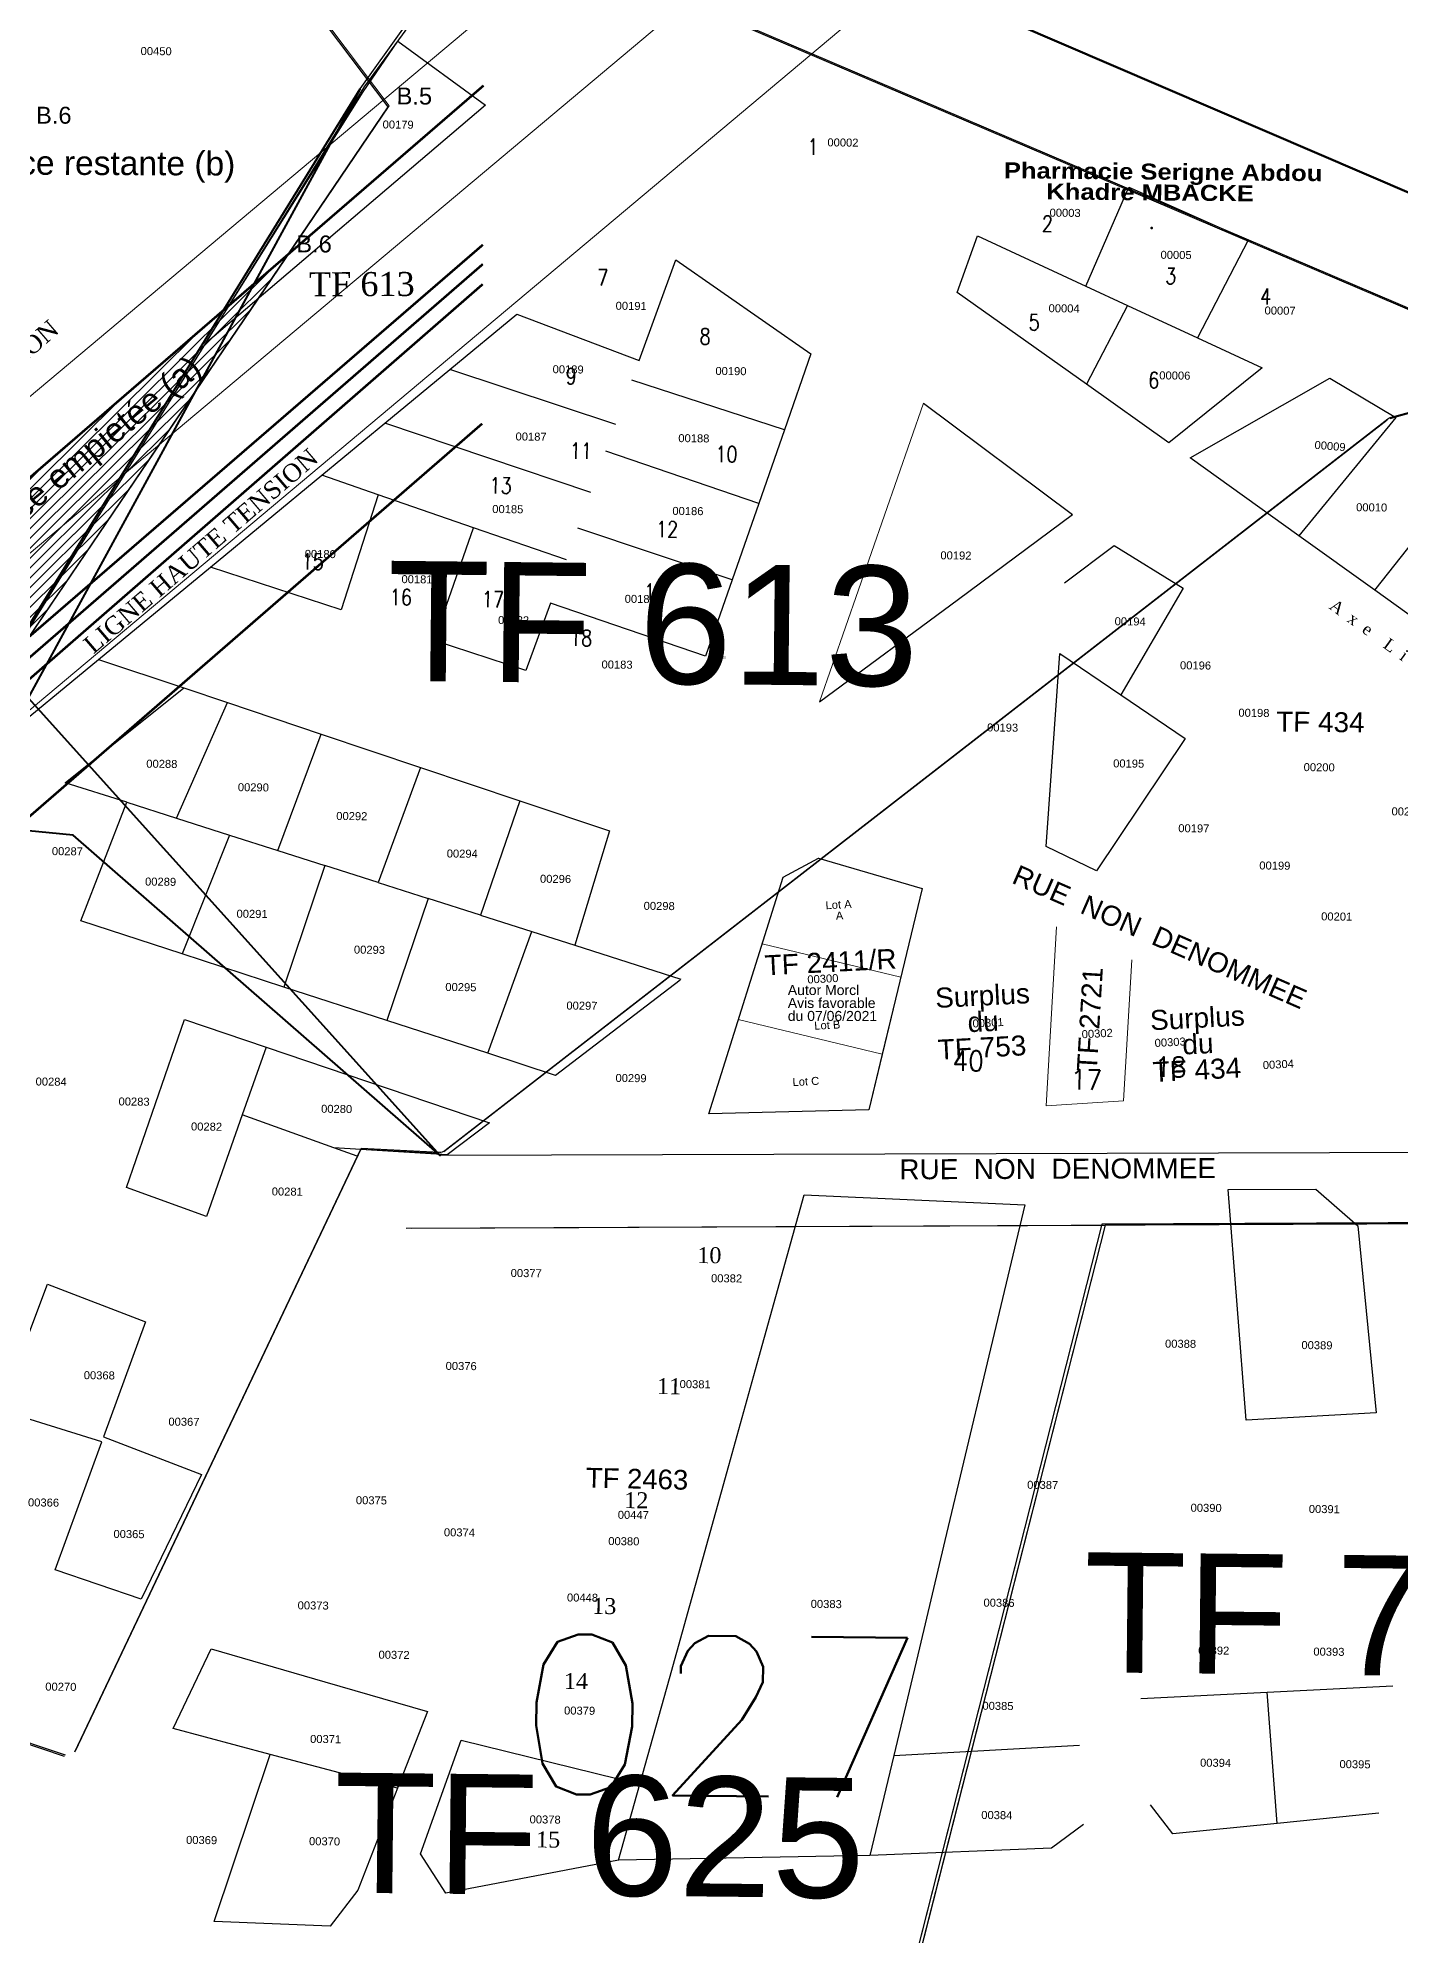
# Model space of a CAD drawing. Header units: metres. Extents: x 0 to 1324930, y 0 to 1631912.
# Drawn here: x 253996.8 to 254167, y 1628408.7 to 1628645.7 of the extents above; entities that cross this region are included whole.
import ezdxf
from ezdxf.enums import TextEntityAlignment as Align

# ---------------------------------------------------------------- set-up
doc = ezdxf.new("R2010")
doc.units = ezdxf.units.M
doc.header["$MEASUREMENT"] = 0
for name, color, linetype in [('A_revoir_niveau_0', 7, 'Continuous'), ('historique_numero_parcelle', 7, 'Continuous'), ('limites_parcelles', 7, 'Continuous'), ('limites_sections', 7, 'Continuous'), ('limites_tf', 7, 'Continuous'), ('numero_lot', 7, 'Continuous'), ('numero_parcelle', 7, 'Continuous'), ('toponymie', 7, 'Continuous')]:
    doc.layers.add(name, color=color, linetype=linetype)
for name, color, linetype, lineweight in [('Autorisation de Morceller', 7, 'Continuous', 0), ('Bat-dur', 7, 'Continuous', 0), ('Cotation Linéaire', 7, 'Continuous', 0), ('emprise_ht_pik_rufisque', 7, 'Continuous', 0), ('Limite L D TF', 5, 'Continuous', 13), ('LimiteTF', 4, 'Continuous', 13), ('LOTIS', 7, 'Continuous', 0), ('Légendes', 7, 'Continuous', 0), ('MORCELLEMENT', 7, 'Continuous', 0), ('Nom_rues', 7, 'Continuous', 0), ('Numero_TF', 7, 'Continuous', 0), ('POTEAU H.T', 1, 'Continuous', 30), ('ROUTE BITUME', 4, 'Continuous', 30), ('Régularisation', 1, 'Continuous', 40), ('superficie occpee par la SENELEC', 6, 'Continuous', 40), ('Traitement', 7, 'Continuous', 0)]:
    doc.layers.add(name, color=color, linetype=linetype, lineweight=lineweight)
doc.layers.add('Lignes HT Vectorisées', color=6, linetype='Continuous', lineweight=0, true_color=0xff00ff)
doc.styles.add('CovaListArial', font='FANCY.shx', dxfattribs={"height": 2.116667})
doc.styles.get("Standard").update_dxf_attribs({"font": 'txt.shx'})
doc.styles.add('Style-Arial', font='arial.ttf')
doc.styles.add('Style-Arial Black', font='')
doc.styles.add('Style-FANCY', font='times.ttf')
doc.styles.add('Style-STANDARD', font='STANDARD.shx')
doc.styles.add('Style-txt', font='txt.shx')
doc.styles.add('StyleArial', font='arial.ttf')
doc.styles.get('Style-Arial Black').set_extended_font_data('Arial Black')
pattern_1 = [(45, (36.678519, -6.890117999999998), (-0.0618731868567072, 0.0618731868567072), [])]

# ---------------------------------------------------------------- blocks, each defined once
blk = doc.blocks.new('*U86')
at = {"layer": 'LimiteTF', "color": 5, "linetype": 'Continuous', "lineweight": 30}
for p, q in [((-2.795924, 9.377816), (-1.300355, 11.471031)), ((-1.300355, 11.471031), (-1.18072, 11.505284)), ((-1.180721, 11.505284), (11.887851, 6.092053)), ((-7.882678, 0.965442), (-2.800132, 9.371423)), ((11.877272, 5.903575), (10.074816, 5.384165)), ((10.040383, 5.366438), (-1.650024, -3.901211)), ((-8.478423, 0.224024), (-7.890358, 0.954473)), ((-11.943946, -9.587295), (-8.494838, 0.194568)), ((-6.309421, -11.50523), (-11.88022, -9.715757))]:
    blk.add_line(p, q, dxfattribs=at)
at = {"layer": 'LimiteTF', "color": 5, "linetype": 'Continuous', "lineweight": 30, "flags": 128}
blk.add_lwpolyline([(-1.716286, -3.922762), (-2.69315, -3.8823), (-2.69315, -3.8823), (-6.188048, -11.451939)], dxfattribs=at)
at = {"layer": 'LimiteTF', "color": 5, "linetype": 'Continuous', "lineweight": 30, "extrusion": (0, 0, -1)}
for centre, radius, start, end in [((2.714558, 9.319682), 0.1, 31.158609, 35.545201), ((-11.849582, 5.999665), 0.1, 112.500193, 253.924715), ((8.400529, 0.161314), 0.1, 19.422769, 38.836618), ((1.712147, -3.822848), 0.1, 231.594142, 272.371842), ((11.849637, -9.620549), 0.1000000000000001, 287.80825, 19.422769)]:
    blk.add_arc(centre, radius, start, end, dxfattribs=at)
at = {"layer": 'LimiteTF', "color": 5, "linetype": 'Continuous', "lineweight": 30}
blk.add_arc((10.102506, 5.288075), 0.1, 106.075285, 128.405858, dxfattribs=at)
blk = doc.blocks.new('*U85')
at = {"layer": 'LimiteTF', "color": 5, "linetype": 'Continuous', "lineweight": 30, "xscale": 10, "yscale": 10, "zscale": 10, "rotation": 359.3981}
blk.add_blockref('*U86', (96.339031, -0.393689), dxfattribs=at)
blk = doc.blocks.new('*U103')
at = {"lineweight": 0, "ltscale": 10}
h = blk.add_hatch(dxfattribs=at)
h.set_pattern_fill('ANSI31', color=2, pattern_type=2)
h.set_pattern_definition(pattern_1)
h.paths.add_polyline_path([(4.940243230394115, -2.412007330101914), (-2.145328616930783, -8.585068864776986), (-0.5740138481123723, -9.205577514105244), (1.715086840315051, -7.211277023830915)])
h.paths.add_polyline_path([(0.4815962941574982, -6.760589586629066), (0.481771055430727, -6.783436048979637), (0.4819458167003178, -6.806282511330208), (0.3912747276444861, -6.837198009568965), (0.3933369124279125, -7.106786497519351, -0.4164557489894626), (0.4142215537904123, -7.127511995320674, -0.9999999999999998), (0.3727693454748078, -7.127511995320674, -0.4119749250386742), (0.3933369124206365, -7.106786497519351), (0.3912747276444861, -6.837198009568965), (0.3006036385959305, -6.868113507807719), (0.3004288773227017, -6.845267045428045), (0.3002541160567489, -6.822420583048368)])
h.paths.add_polyline_path([(0.6716523056529696, -6.637128380825742), (1.687117023291648, -6.629360705352154), (1.684709868921344, -6.314674495864892), (0.6692451512681146, -6.322442171309376)], flags=9)
h = blk.add_hatch(dxfattribs=at)
h.set_pattern_fill('ANSI31', color=2, pattern_type=2)
h.set_pattern_definition(pattern_1)
h.paths.add_polyline_path([(1.283041666134521, -7.854191989812533), (1.715086840315051, -7.211277023830915), (-0.5740138481123723, -9.205577514105244), (-0.3583881522354204, -9.290727613872148)])
h = blk.add_hatch(dxfattribs=at)
h.set_pattern_fill('ANSI31', color=2, pattern_type=2)
h.set_pattern_definition(pattern_1)
h.paths.add_polyline_path([(0.8377439824762403, -8.516827663697768), (1.283041666145436, -7.854191989812533), (-0.3583881522354204, -9.290727613872148), (-0.140849791092478, -9.376633020816369)])
h = blk.add_hatch(dxfattribs=at)
h.set_pattern_fill('ANSI31', color=2, pattern_type=2)
h.set_pattern_definition(pattern_1)
h.paths.add_polyline_path([(0.6997467913824948, -8.722177624120379), (0.8377439824762403, -8.516827663697768), (-0.140849791092478, -9.376633020816369), (0.0939836949182791, -9.46936823343276)])
at = {"color": 2, "lineweight": 0, "ltscale": 10, "flags": 128}
for points in [[(1.30241, 7.506375), (-1.336411, 8.970377), (-0.873562, 8.837548), (-0.974463, 8.668591)], [(3.849123, 5.167233), (6.766863, 3.973559), (6.517786, 4.193907), (6.437809, 4.042812)]]:
    blk.add_lwpolyline(points, dxfattribs=at)
for points in [[(-0.13193, 4.962542), (-4.986409, -7.463133), (0.093984, -9.469368), (0.699747, -8.722178), (6.185739, -0.558618), (2.130388, 4.77532), (0.71608, 5.209306), (0.385645, 4.827385), (-0.13193, 4.962542)], [(2.952021, 3.69464), (2.130388, 4.77532), (0.71608, 5.209306), (0.385645, 4.827385), (-0.13193, 4.962542), (-3.081222, -2.586557), (-2.328527, -1.332666), (-0.811341, -2.417331), (2.952021, 3.69464)], [(3.292087, 4.246932), (3.663029, 4.077573), (-0.465849, -2.657532), (0.125349, -3.103299), (-1.101683, -5.150605), (-1.089287, -5.876714), (-1.676583, -6.081999), (-4.128617, -4.331378), (-2.328527, -1.332666), (-0.811341, -2.417331), (3.292087, 4.246932)], [(3.215681, 3.347851), (-0.465849, -2.657532), (0.125349, -3.103299), (-1.101683, -5.150605), (-1.089287, -5.876714), (-1.676583, -6.081999), (-3.842654, -4.53554), (-4.986409, -7.463133), (-2.145329, -8.585069), (0.093984, -9.469368), (0.699747, -8.722178), (4.940243, -2.412007), (6.185739, -0.558618), (3.215681, 3.347851)]]:
    blk.add_lwpolyline(points, close=True, dxfattribs=at)
at = {"layer": 'Bat-dur', "color": 2, "lineweight": 0, "ltscale": 10, "flags": 128}
for points in [[(-2.244228, 5.545252), (-1.992482, 6.400811), (-1.766063, 6.888414), (0.833891, 5.364298), (0.674238, 4.996635), (0.320935, 4.844767), (-0.132506, 4.961068), (-2.244228, 5.545252)], [(-2.244228, 5.545252), (-1.992482, 6.400811), (-1.766063, 6.888414), (0.833891, 5.364298), (0.674238, 4.996635), (0.320935, 4.844767), (-0.132506, 4.961068), (-2.244228, 5.545252)], [(-2.244228, 5.545252), (-1.992482, 6.400811), (-1.766063, 6.888414), (0.833891, 5.364298), (0.674238, 4.996635), (0.320935, 4.844767), (-0.132506, 4.961068), (-2.244228, 5.545252)], [(-1.964232, 5.467794), (-0.132506, 4.961068)]]:
    blk.add_lwpolyline(points, dxfattribs=at)
at = {"layer": 'POTEAU H.T', "color": 2, "lineweight": 0, "ltscale": 10, "const_width": 0.030001, "flags": 128}
for points in [[(7.364841, -0.29966), (-4.027949, -10.225238)], [(7.364841, -2.289123), (-1.744402, -10.225238)], [(-1.426188, -10.225238), (7.364841, -2.531564)], [(7.364841, -2.782035), (-1.106695, -10.225238)], [(0.851495, -10.225238), (7.364841, -4.524931)]]:
    blk.add_lwpolyline(points, dxfattribs=at)
at = {"layer": 'ROUTE BITUME', "color": 2, "lineweight": 0, "ltscale": 10, "flags": 128}
for points in [[(-2.814588, 10.240186), (-0.768388, 9.12171), (3.2758, 6.944873), (7.364841, 5.075337)], [(-3.124996, 9.588099), (-1.067052, 8.439151), (2.954675, 6.325035), (7.364841, 4.285938)], [(7.364841, 4.087717), (2.888813, 6.156212), (-1.158523, 8.277853), (-3.223569, 9.428336)], [(7.364841, 3.29488), (2.606685, 5.4847), (-1.460841, 7.623117), (-2.549488, 8.20642), (-3.59182, 8.786757)], [(-2.471897, 7.845942), (-3.254159, 4.806805), (-4.010495, 1.999096), (-4.533017, -0.047874), (-5.65842, -4.345234), (-7.379816, -10.225238)], [(-6.755017, -10.225238), (-5.136902, -4.588537), (-4.069038, -0.455564), (-3.467279, 1.87343), (-2.760789, 4.60777), (-2.059003, 7.323906)]]:
    blk.add_lwpolyline(points, dxfattribs=at)
at = {"layer": 'ROUTE BITUME', "color": 2, "lineweight": 0, "ltscale": 10}
for centre, radius, start, end in [((-3.263352, 7.864174), 0.7916655051981282, 358.680362, 25.614296), ((-1.171872, 6.297922), 1.356334915470531, 102.301214, 130.84876)]:
    blk.add_arc(centre, radius, start, end, dxfattribs=at)
at = {"color": 2, "lineweight": 0, "char_height": 0.147386, "width": 3.725282, "attachment_point": 1}
for s, insert, rotation in [('\\fTimes New Roman|b0|i0|c00|p23;RN1 VERS DAKAR', (-0.28244, 8.645458), 330.91694175824085), ('\\fTimes New Roman|b0|i0|c00|p23;ROUTE BITUMEE', (-2.957317, 5.06994), 75.46709785881028), ('\\fTimes New Roman|b0|i0|c00|p23;RN1 VERS THIES', (3.957601, 5.341779), 337.9525073871286), ('\\fTimes New Roman|b0|i0|c00|p23;ROUTE BITUMEE', (-5.111066, -2.960492), 75.46709785881028)]:
    blk.add_mtext(s, dxfattribs=dict(at, insert=insert, rotation=rotation))
at = {"color": 2, "lineweight": 0, "char_height": 0.211671, "attachment_point": 4, "line_spacing_factor": 0.6, "style": 'CovaListArial'}
for s, insert in [('\\fArial|b0|i0|c00|p39;B.3', (0.739632, 5.401724)), ('\\fArial|b0|i0|c00|p39;B.1', (-0.150264, 5.108611)), ('\\fArial|b0|i0|c00|p39;B.4', (2.20117, 4.981585)), ('\\fArial|b0|i0|c00|p39;B.2', (0.490339, 4.639611)), ('\\fArial|b0|i0|c00|p39;B.5', (6.278329, -0.435732)), ('\\fArial|b0|i0|c00|p39;B.6', (5.032833, -2.289121)), ('\\fArial|b0|i0|c00|p39;B.10', (-5.493074, -7.592987)), ('\\fArial|b0|i0|c00|p39;B.7', (0.947548, -8.57282)), ('\\fArial|b0|i0|c00|p39;B.9', (-2.783527, -8.675372)), ('\\fArial|b0|i0|c00|p39;B.8', (0.309987, -9.426156))]:
    blk.add_mtext(s, dxfattribs=dict(at, insert=insert))
at = {"color": 2, "lineweight": 0, "char_height": 0.300007, "attachment_point": 7, "line_spacing_factor": 0.6}
for s, insert, rotation in [('\\fArial|b0|i0|c00|p39;surface restante (b)', (-0.69312, -0.483062), 65.21257818678991), ('\\fArial|b0|i0|c00|p39;surface empietée (a)', (0.977467, -6.416953), 39.64904317427363)]:
    blk.add_mtext(s, dxfattribs=dict(at, insert=insert, rotation=rotation))
at = {"color": 2, "lineweight": 0, "attachment_point": 7, "line_spacing_factor": 0.6}
for s, insert, char_height in [('\\fArial|b0|i0|c00|p39;surface restante (b)', (0.633491, -1.527743), 0.300007), ('\\fArial|b0|i0|c00|p39;Echelle 1/250', (-2.597987, -9.747882), 0.200004)]:
    blk.add_mtext(s, dxfattribs=dict(at, insert=insert, char_height=char_height))
at = {"layer": 'Légendes', "color": 2, "lineweight": 0, "attachment_point": 1}
for s, insert, char_height, width, rotation in [('\\fTimes New Roman|b0|i0|c00|p23;TF 2759R', (-1.834998, 5.781052), 0.200004, 22.351694, 0.43825957979509106), ('\\fTimes New Roman|b0|i0|c00|p23;TF 2400', (-2.452027, 5.11615), 0.300007, 22.351694, 0.43825957979509106), ('\\fTimes New Roman|b0|i0|c00|p23;TF 2400', (-6.398106, 0.382165), 0.300007, 22.351694, 0.43825957979509106), ('\\fTimes New Roman|b0|i0|c00|p23;TF 613', (5.192003, -2.642306), 0.300007, 22.351694, 0.43825957979509106), ('\\fTimes New Roman|b0|i0|c00|p23;TF 2160', (-2.950903, -3.541216), 0.45001, 5.587923, 0.43825957979509106), ('\\fTimes New Roman|b0|i0|c00|p23;LIGNE HAUTE TENSION', (2.372954, -7.264996), 0.221078, 5.587923, 40.83824549619084), ('\\fTimes New Roman|b0|i0|c00|p23;TF 500R', (-4.777421, -8.555171), 0.200004, 22.351694, 0.43825957979509106)]:
    blk.add_mtext(s, dxfattribs=dict(at, insert=insert, char_height=char_height, width=width, rotation=rotation))
at = {"layer": 'superficie occpee par la SENELEC', "color": 2, "lineweight": 0, "insert": (0.732231, -6.405352), "char_height": 0.147386, "width": 3.725282, "attachment_point": 1, "rotation": 0.43825957979509106}
blk.add_mtext('\\fTimes New Roman|b0|i0|c00|p23;1037,11m²', dxfattribs=at)
blk = doc.blocks.new('*U102')
at = {"layer": 'Limite L D TF', "color": 2, "linetype": 'Continuous', "lineweight": 0, "flags": 128}
blk.add_lwpolyline([(11.134874, 14.529375), (7.1186, 7.88375), (7.7126, 7.44175), (6.4986, 5.38675), (6.5156, 4.66075), (5.8856, 4.45175), (3.747502, 5.985277), (2.635478, 3.067794), (2.6536, 3.05675), (7.732369, 1.088266), (8.3216, 1.82775), (13.4026, 10.24575), (14.937218, 12.447482), (11.134874, 14.529375)], close=True, dxfattribs=at)
at = {"layer": 'ROUTE BITUME', "color": 2, "lineweight": 0, "ltscale": 10, "rotation": 0.3633}
blk.add_blockref('*U103', (7.567589, 10.544182), dxfattribs=at)
blk = doc.blocks.new('*U104')
at = {"layer": 'Numero_TF', "color": 4, "linetype": 'Continuous', "lineweight": 30}
blk.add_line((189.276722, 298.045863), (162.332943, 192.163063), dxfattribs=at)
at = {"layer": 'Numero_TF', "color": 4, "linetype": 'Continuous', "lineweight": 30, "flags": 128}
blk.add_lwpolyline([(189.276689, 298.053062), (189.276722, 298.045863), (162.335988, 192.17503), (162.543246, 192.190856), (248.75707, 198.765547), (248.75712, 198.764894), (266.49227, 200.119315), (263.376348, 214.802857), (263.497408, 214.814966), (255.365644, 254.717159), (255.365225, 254.719216), (255.367397, 254.723287), (266.977526, 276.483942), (278.703804, 298.462291), (278.703918, 298.462504), (189.276689, 298.053062)], close=True, dxfattribs=at)

msp = doc.modelspace()

# ---------------------------------------------------------------- linework, layer by layer
at = {"layer": 'A_revoir_niveau_0', "color": 1, "lineweight": 30, "ltscale": 10, "flags": 128}
msp.add_lwpolyline([(254011.055122, 1628676.309282), (253973.99005, 1628616.409286), (253979.88342, 1628611.927032), (253967.527943, 1628591.505246), (253967.62167, 1628584.2437), (253961.740209, 1628582.215327), (253940.14409, 1628597.769983), (253928.584719, 1628568.541946), (253956.948558, 1628557.204368), (253979.304662, 1628548.268198), (253985.393356, 1628555.714813), (254028.06073, 1628618.63938), (254040.592762, 1628637.121247), (254011.055122, 1628676.309282)], close=True, dxfattribs=at)
at = {"layer": 'A_revoir_niveau_0', "color": 3, "linetype": 'Continuous', "lineweight": 0, "flags": 128}
msp.add_lwpolyline([(254094.502959, 1628562.768202), (254107.476789, 1628600.095006)], dxfattribs=at)
at = {"layer": 'A_revoir_niveau_0', "color": 1, "linetype": 'Continuous', "lineweight": 120}
msp.add_point((254136, 1628622), dxfattribs=at)
at = {"layer": 'Autorisation de Morceller', "color": 1, "linetype": 'Continuous', "lineweight": 13, "flags": 128}
msp.add_lwpolyline([(254094.37, 1628543.25), (254107.33, 1628539.46), (254104.64, 1628528.36), (254102.31, 1628518.73), (254100.63, 1628511.79), (254080.64, 1628511.3), (254084.34, 1628523.08), (254087.31, 1628532.55), (254089.93, 1628540.88), (254094.37, 1628543.25)], close=True, dxfattribs=at)
at = {"layer": 'Autorisation de Morceller', "color": 1, "linetype": 'Continuous', "lineweight": 13}
msp.add_3dface([(254104.64, 1628528.36), (254102.31, 1628518.73), (254084.34, 1628523.08), (254087.31, 1628532.55)], dxfattribs=at)
at = {"layer": 'emprise_ht_pik_rufisque', "color": 1}
for p, q in [((253915.366918, 1628533.451526), (254251.221757, 1628815.265049)), ((254251.86931, 1628776.646285), (253925.76349, 1628503.013099))]:
    msp.add_line(p, q, dxfattribs=at)
at = {"layer": 'Lignes HT Vectorisées', "color": 5, "flags": 128}
msp.add_lwpolyline([(252238.115739, 1628531.228315), (252321.664095, 1628595.659757), (252410.120553, 1628620.071574), (252571.302761, 1628537.021918), (252902.604681, 1628559.741733), (253211.374286, 1628546.512525), (253598.517543, 1628531.074514), (253921.490958, 1628519.009106), (254251.545533, 1628795.955667)], dxfattribs=at)
at = {"layer": 'limites_parcelles'}
for p, q in [((254127.786749, 1628614.716995), (254133.125482, 1628627.10018)), ((254133.125482, 1628627.10018), (254148.044914, 1628620.465099)), ((254111.689926, 1628613.925026), (254114.233603, 1628621.00785)), ((254114.233603, 1628621.00785), (254127.786749, 1628614.716995)), ((254148.044914, 1628620.465099), (254141.728044, 1628608.2521050002)), ((254071.94579599999, 1628605.445271), (254076.536659, 1628618.026242)), ((254076.536659, 1628618.026242), (254093.402286, 1628606.251314)), ((254127.82913999996, 1628602.487647), (254111.689926, 1628613.925026)), ((254127.786749, 1628614.716995), (254132.991198, 1628612.3129049998)), ((254048.285987, 1628604.302248), (254056.667462, 1628611.224173)), ((254056.667462, 1628611.224173), (254071.94579599999, 1628605.445271)), ((254132.991198, 1628612.3129049998), (254127.82913999996, 1628602.487647)), ((254132.991198, 1628612.3129049998), (254141.728044, 1628608.2521050002)), ((254141.728044, 1628608.2521050002), (254149.818253, 1628604.508024)), ((254093.402286, 1628606.251314), (254090.09351199996, 1628596.756688)), ((254040.156756, 1628597.597671), (254048.285987, 1628604.302248)), ((254069.032385, 1628597.426388), (254048.285987, 1628604.302248)), ((254149.818253, 1628604.508024), (254138.151658, 1628595.150595)), ((254140.787846, 1628593.27304), (254158.276935, 1628603.242075)), ((254158.276935, 1628603.242075), (254166.487463, 1628598.318686)), ((254090.09351199996, 1628596.756688), (254071.050203, 1628602.984836)), ((254138.151658, 1628595.150595), (254127.82913999996, 1628602.487647)), ((254166.487463, 1628598.318686), (254154.37721947773, 1628583.5281155994)), ((254032.27966699997, 1628591.1004449998), (254040.156756, 1628597.597671)), ((254065.924108, 1628588.93958), (254040.156756, 1628597.597671)), ((254090.09351199996, 1628596.756688), (254086.897949, 1628587.570854)), ((254086.897949, 1628587.570854), (254067.79767699997, 1628594.08957)), ((254154.37721947773, 1628583.5281155994), (254140.787846, 1628593.27304)), ((254163.86799, 1628576.722295), (254176.28749, 1628592.454973)), ((254018.361087, 1628579.616705), (254032.27966699997, 1628591.1004449998)), ((254039.323542, 1628588.6571659998), (254032.27966699997, 1628591.1004449998)), ((254039.323542, 1628588.6571659998), (254034.703696, 1628574.25666)), ((254051.229447, 1628584.533304), (254039.323542, 1628588.6571659998)), ((254086.897949, 1628587.570854), (254083.56876200004, 1628578.036445)), ((254046.332785, 1628570.435659), (254051.229447, 1628584.533304)), ((254062.846452, 1628580.512448), (254051.229447, 1628584.533304)), ((254083.56876200004, 1628578.036445), (254064.28758699997, 1628584.467057)), ((254125.111147, 1628577.66301), (254131.299166, 1628582.318026)), ((254131.299166, 1628582.318026), (254139.932573, 1628576.96842)), ((254163.86799, 1628576.722295), (254154.37721947773, 1628583.5281155994)), ((254004.387723, 1628568.087764), (254018.361087, 1628579.616705)), ((254034.703696, 1628574.25666), (254018.361087, 1628579.616705)), ((254083.56876200004, 1628578.036445), (254080.249572, 1628568.501932)), ((254139.932573, 1628576.96842), (254132.124418, 1628563.661085)), ((254060.870295, 1628575.113551), (254057.792534, 1628566.676421)), ((254080.249572, 1628568.501932), (254060.870295, 1628575.113551)), ((254171.5879, 1628571.186356), (254163.86799, 1628576.722295)), ((254057.792534, 1628566.676421), (254046.332785, 1628570.435659)), ((253980.243357, 1628548.167079), (254004.387723, 1628568.087764)), ((254004.387723, 1628568.087764), (254015.026427, 1628564.515338)), ((254122.807405, 1628544.699999), (254124.49872399998, 1628568.800194)), ((254124.49872399998, 1628568.800194), (254132.124418, 1628563.661085)), ((254000.214164, 1628552.670954), (254015.026427, 1628564.515338)), ((254015.026427, 1628564.515338), (254020.49677, 1628562.678422)), ((254132.124418, 1628563.661085), (254140.196894, 1628558.217341)), ((254014.13664300003, 1628548.236079), (254020.49677, 1628562.678422)), ((254020.49677, 1628562.678422), (254032.204697, 1628558.74661)), ((254026.78344400003, 1628544.204478), (254032.204697, 1628558.74661)), ((254032.204697, 1628558.74661), (254044.63997400002, 1628554.567229)), ((254140.196894, 1628558.217341), (254129.10496, 1628541.644561)), ((254044.63997400002, 1628554.567229), (254039.33047300004, 1628540.193917)), ((254044.63997400002, 1628554.567229), (254057.035573, 1628550.41826)), ((254007.91790899998, 1628550.22079), (254000.214164, 1628552.670954)), ((254002.183797, 1628535.401948), (254007.91790899998, 1628550.22079)), ((254007.91790899998, 1628550.22079), (254014.13664300003, 1628548.236079)), ((254057.035573, 1628550.41826), (254052.10683100004, 1628536.120968)), ((254057.035573, 1628550.41826), (254068.255266, 1628546.651527)), ((254014.13664300003, 1628548.236079), (254020.754046, 1628546.127219)), ((254020.754046, 1628546.127219), (254014.839657, 1628531.280261)), ((254020.754046, 1628546.127219), (254026.78344400003, 1628544.204478)), ((254068.255266, 1628546.651527), (254063.906513, 1628532.358183)), ((254026.78344400003, 1628544.204478), (254032.673287, 1628542.32319)), ((254129.10496, 1628541.644561), (254122.807405, 1628544.699999)), ((254032.673287, 1628542.32319), (254027.555296, 1628527.137952)), ((254039.33047300004, 1628540.193917), (254032.673287, 1628542.32319)), ((254089.93, 1628540.88), (254094.37, 1628543.25)), ((254094.37, 1628543.25), (254107.33, 1628539.46)), ((254039.33047300004, 1628540.193917), (254045.56920399997, 1628538.208997)), ((254080.64, 1628511.3), (254089.93, 1628540.88)), ((254107.33, 1628539.46), (254100.63, 1628511.79)), ((254045.56920399997, 1628538.208997), (254040.420593, 1628522.964084)), ((254052.10683100004, 1628536.120968), (254045.56920399997, 1628538.208997)), ((254014.839657, 1628531.280261), (254002.183797, 1628535.401948)), ((254052.10683100004, 1628536.120968), (254058.51500600003, 1628534.084285)), ((254053.036566, 1628518.852813), (254058.51500600003, 1628534.084285)), ((254058.51500600003, 1628534.084285), (254063.906513, 1628532.358183)), ((254063.906513, 1628532.358183), (254077.141319, 1628528.140464)), ((254027.555296, 1628527.137952), (254014.839657, 1628531.280261)), ((254077.089764, 1628527.991015), (254061.507028, 1628516.094676)), ((254040.420593, 1628522.964084), (254027.555296, 1628527.137952)), ((254007.865549, 1628502.075645), (254015.124255, 1628523.098024)), ((254015.124255, 1628523.098024), (254025.317281, 1628519.6419749998)), ((254053.036566, 1628518.852813), (254040.420593, 1628522.964084)), ((254025.317281, 1628519.6419749998), (254022.338979, 1628511.1538119998)), ((254025.317281, 1628519.6419749998), (254053.225862, 1628510.161615)), ((254061.507028, 1628516.094676), (254053.036566, 1628518.852813)), ((254022.338979, 1628511.1538119998), (254017.877046, 1628498.471504)), ((254033.8053430818, 1628507.0514642093), (254022.338979, 1628511.1538119998)), ((254100.63, 1628511.79), (254080.64, 1628511.3)), ((254053.225862, 1628510.161615), (254047.954443, 1628506.146979)), ((254047.954443, 1628506.146979), (254033.8053430818, 1628507.0514642093)), ((254036.704067, 1628506.014381), (254033.8053430818, 1628507.0514642093)), ((254017.877046, 1628498.471504), (254007.865549, 1628502.075645)), ((254086.895452, 1628480.844474), (254092.556858, 1628501.153583)), ((254092.556858, 1628501.153583), (254120.161575, 1628499.925655)), ((254145.56928, 1628501.84037), (254156.508675, 1628501.876222)), ((254147.788044, 1628472.989801), (254145.56928, 1628501.84037)), ((254156.508675, 1628501.876222), (254161.760265, 1628497.281836)), ((254120.161575, 1628499.925655), (254115.246891, 1628479.308782)), ((254161.760265, 1628497.281836), (254164.046295, 1628473.920073)), ((253992.106644, 1628474.252569), (253998.000323, 1628489.989664)), ((253998.000323, 1628489.989664), (254010.270417, 1628485.312052)), ((254010.270417, 1628485.312052), (254005.010593, 1628470.908224)), ((254083.134721, 1628467.324925), (254086.895452, 1628480.844474)), ((254115.246891, 1628479.308782), (254110.154625, 1628457.963827)), ((254004.79448, 1628470.320532), (253992.106644, 1628474.252569)), ((254164.046295, 1628473.920073), (254147.788044, 1628472.989801)), ((253998.957868, 1628454.302867), (254004.79448, 1628470.320532)), ((254005.010593, 1628470.908224), (254017.250588, 1628466.220927)), ((254017.250588, 1628466.220927), (254009.698803, 1628450.651119)), ((254075.717932, 1628440.734694), (254083.134721, 1628467.324925)), ((254110.154625, 1628457.963827), (254106.965241, 1628444.578304)), ((254009.698803, 1628450.651119), (253998.957868, 1628454.302867)), ((254013.710674, 1628434.464748), (254018.474272, 1628444.43415)), ((254018.474272, 1628444.43415), (254032.660037, 1628440.316499)), ((254106.965241, 1628444.578304), (254103.755027, 1628431.1130060002)), ((254032.660037, 1628440.316499), (254045.490036, 1628436.59296)), ((254072.030317, 1628427.514355), (254075.717932, 1628440.734694)), ((254150.413308, 1628439.0154489998), (254166.11021, 1628439.81159)), ((254134.656418, 1628438.219933), (254150.413308, 1628439.0154489998)), ((254151.682052, 1628422.613678), (254150.413308, 1628439.0154489998)), ((254045.490036, 1628436.59296), (254041.750304, 1628427.00284)), ((254025.845923, 1628431.2384129998), (254013.710674, 1628434.464748)), ((254044.612063, 1628418.821225), (254049.699626, 1628433.00687)), ((254049.699626, 1628433.00687), (254072.030317, 1628427.514355)), ((254103.755027, 1628431.1130060002), (254126.986173, 1628432.38049)), ((254018.838629, 1628410.353399), (254025.845923, 1628431.2384129998)), ((254041.750304, 1628427.00284), (254025.845923, 1628431.2384129998)), ((254103.755027, 1628431.1130060002), (254100.774992, 1628418.625218)), ((254041.750304, 1628427.00284), (254036.787845, 1628414.26576)), ((254069.38130699997, 1628418.002847), (254072.030317, 1628427.514355)), ((254138.649613, 1628421.30978), (254135.857623, 1628424.928589)), ((254164.394138, 1628423.880922), (254151.682052, 1628422.613678)), ((254127.482992, 1628422.496191), (254123.482277, 1628419.518202)), ((254151.682052, 1628422.613678), (254138.649613, 1628421.30978)), ((254047.780207, 1628413.87861), (254044.612063, 1628418.821225)), ((254100.774992, 1628418.625218), (254069.38130699997, 1628418.002847)), ((254123.482277, 1628419.518202), (254100.774992, 1628418.625218)), ((254069.38130699997, 1628418.002847), (254047.780207, 1628413.87861)), ((254036.787845, 1628414.26576), (254033.331163, 1628409.762231)), ((254033.331163, 1628409.762231), (254018.838629, 1628410.353399))]:
    msp.add_line(p, q, dxfattribs=at)
at = {"layer": 'limites_sections', "color": 112, "linetype": 'Continuous', "lineweight": 40, "flags": 128}
msp.add_lwpolyline([(254266.730159, 1629287.7978), (254255.5318, 1628934.7207), (254250.7693, 1628842.2487), (254252.604451, 1628732.803901), (254244.313956, 1628604.775537), (254169.035754, 1628626.001151), (253998.556975, 1628699.307072), (253949.11819, 1628726.583729), (253891.317458, 1628762.517835), (253742.585904, 1628844.838708), (253570.655215, 1628943.916078), (253545.430769, 1628958.160463), (253491.693527, 1628988.971109), (253568.742349, 1629208.536363), (253610.604382, 1629237.232821), (253645.724376, 1629332.796864), (253582.750222, 1629367.142066), (253662.593019, 1629378.69766), (253971.493519, 1629433.829493), (254024.768125, 1629444.484354), (254097.221642, 1629442.494943), (254172.484174, 1629409.319252), (254266.730159, 1629287.7978)], close=True, dxfattribs=at)
at = {"layer": 'limites_sections', "color": 112, "linetype": 'Continuous', "lineweight": 40, "extrusion": (8.3902467e-08, 1.878925156e-07, 0.999999999999979), "elevation": 0.327317, "flags": 128}
msp.add_lwpolyline([(254262.032613, 1628116.192678), (254166.418264, 1628175.618587), (254127.468152, 1628196.627242), (254111.3613, 1628174.170812), (254032.48387, 1628219.152912), (253942.258351, 1628268.687297), (253897.943396, 1628292.248732), (253879.127588, 1628301.609786), (253837.103178, 1628319.100647), (253836.323408, 1628343.15576), (253766.757442, 1628373.202598), (253736.007323, 1628381.875383), (253797.545574, 1628539.699144), (253857.921088, 1628652.652234), (253891.317458, 1628762.517835), (253949.11819, 1628726.583729), (253998.556975, 1628699.307072), (254169.035754, 1628626.001151), (254244.313956, 1628604.775537), (254450.417171, 1628512.248797), (254530.322787, 1628477.173188), (254381.885013, 1628242.498279), (254262.032613, 1628116.192678)], close=True, dxfattribs=at)
at = {"layer": 'limites_sections', "color": 112, "lineweight": 40, "extrusion": (3.1322597e-08, -1.22908628e-08, 0.9999999999999994), "elevation": -0.01207, "flags": 128}
msp.add_lwpolyline([(254381.885013, 1628242.498279), (254651.876115, 1628047.603031), (254649.151342, 1628042.153484), (254282.056716, 1627781.848766), (254258.712942, 1627753.642236), (254158.402887, 1627667.719989), (254016.92288, 1627730.128102), (253789.717074, 1627795.718879), (253560.793059, 1627891.442229), (253461.178186, 1627935.950985), (253423.027767, 1627967.742968), (253305.375391, 1628033.502846), (253374.268487, 1628101.940239), (253388.282867, 1628177.212071), (253454.032863, 1628268.742801), (253456.858534, 1628379.83858), (253454.879488, 1628458.45481), (253488.589644, 1628500.414429), (253582.988286, 1628458.102486), (253644.43714, 1628425.981101), (253736.007323, 1628381.875383), (253766.757442, 1628373.202598), (253836.323408, 1628343.15576), (253837.103178, 1628319.100647), (253879.127588, 1628301.609786), (253897.943396, 1628292.248733), (253942.258351, 1628268.687297), (254032.48387, 1628219.152912), (254111.3613, 1628174.170812), (254127.468152, 1628196.627242), (254166.418264, 1628175.618587), (254262.032613, 1628116.192678), (254381.885013, 1628242.498279)], close=True, dxfattribs=at)
at = {"layer": 'limites_tf', "color": 5, "linetype": 'Continuous', "lineweight": 30}
for p, q in [((254053.852561, 1628660.548516), (254183.962407, 1628605.046346)), ((254183.836827, 1628603.162784), (254165.758695, 1628598.158317)), ((254165.412524, 1628597.984675), (254047.541339, 1628506.54137)), ((254221.05067, 1628506.637774), (254047.075057, 1628506.065347)), ((254042.839585, 1628496.99934), (254219.857867, 1628497.809818)), ((254042.839585, 1628496.99934), (254130.168529, 1628497.391976)), ((254043.473955, 1628497.002065), (254064.415159, 1628497.092022)), ((254130.168529, 1628497.391976), (254103.224749, 1628391.509176)), ((254000.151144, 1628430.994836), (253944.634212, 1628449.473785))]:
    msp.add_line(p, q, dxfattribs=at)
at = {"layer": 'limites_tf', "color": 7, "linetype": 'Continuous', "lineweight": 0}
for p, q in [((254122.801614, 1628512.276838), (254124.099651, 1628534.670202)), ((254133.5335, 1628530.54126), (254132.480137, 1628512.916142))]:
    msp.add_line(p, q, dxfattribs=at)
at = {"layer": 'limites_tf', "color": 5, "linetype": 'Continuous', "lineweight": 30, "flags": 128}
for points in [[(254014.848818, 1628682.439867), (253973.99018, 1628616.409188), (253979.88342, 1628611.927032), (253967.528213, 1628591.505696), (253967.621938, 1628584.244311), (253961.300331, 1628582.220607), (253940.081622, 1628597.779633), (253928.655516, 1628568.723234), (253928.83557, 1628568.610897), (253979.413674, 1628548.393617), (253985.383337, 1628555.726155), (254037.074839, 1628639.367754), (254052.651458, 1628661.222651), (254014.848818, 1628682.439867)], [(254130.168496, 1628497.399175), (254130.168529, 1628497.391976), (254103.227794, 1628391.521143), (254103.435053, 1628391.536969), (254189.648877, 1628398.11166), (254189.648927, 1628398.111007), (254207.384076, 1628399.465428), (254204.268154, 1628414.14897), (254204.389214, 1628414.161079), (254196.257451, 1628454.063272), (254196.257031, 1628454.065329), (254196.259203, 1628454.0694), (254207.869333, 1628475.830055), (254219.595611, 1628497.808404), (254219.595725, 1628497.808617), (254130.168496, 1628497.399175)]]:
    msp.add_lwpolyline(points, close=True, dxfattribs=at)
msp.add_lwpolyline([(254046.876499, 1628506.332829), (254037.112645, 1628506.840044), (254037.112645, 1628506.840044), (254001.370412, 1628431.514963)], dxfattribs=at)
at = {"layer": 'limites_tf', "color": 5, "linetype": 'Continuous', "lineweight": 30}
msp.add_3dface([(254041.787927, 1628645.348573), (254052.724435, 1628637.343244), (254017.71931, 1628607.529326), (254037.451141, 1628639.013781)], dxfattribs=at)
at = {"layer": 'LOTIS', "color": 3, "linetype": 'Continuous', "lineweight": 30}
msp.add_line((254107.476789, 1628600.095006), (254126.105627, 1628586.171786), dxfattribs=at)
at = {"layer": 'LOTIS', "color": 3, "linetype": 'Continuous', "lineweight": 30, "flags": 128}
msp.add_lwpolyline([(254094.502959, 1628562.768202), (254111.865693, 1628575.5966), (254126.105627, 1628586.171786)], dxfattribs=at)
at = {"layer": 'MORCELLEMENT', "color": 2, "linetype": 'Continuous', "lineweight": 40, "flags": 128}
msp.add_lwpolyline([(254037.074709, 1628639.367852), (253995.60301, 1628563.269311), (254047.064927, 1628506.06555), (254001.202951, 1628546.099536), (253979.304436, 1628548.259698), (253985.383102, 1628555.716253), (254037.074709, 1628639.367852)], close=True, dxfattribs=at)
at = {"layer": 'Traitement', "color": 7, "lineweight": 0}
msp.add_line((254122.801614, 1628512.276838), (254132.480137, 1628512.916142), dxfattribs=at)

# ---------------------------------------------------------------- block references
at = {"layer": 'limites_tf', "color": 2, "linetype": 'Continuous', "lineweight": 0, "xscale": 10, "yscale": 10, "zscale": 10, "rotation": 359.3981}
msp.add_blockref('*U102', (253902.089033, 1628538.45786), dxfattribs=at)
at = {"layer": 'limites_tf', "color": 5, "linetype": 'Continuous', "lineweight": 30}
msp.add_blockref('*U85', (253968.22057, 1628545.905695), dxfattribs=at)
at = {"layer": 'numero_tf', "color": 4, "linetype": 'Continuous', "lineweight": 30}
msp.add_blockref('*U104', (253940.50954, 1628199.439653), dxfattribs=at)

# ---------------------------------------------------------------- texts
at = {"layer": 'Autorisation de Morceller', "color": 7, "linetype": 'Continuous', "lineweight": 13, "style": 'Style-Arial'}
for s, p in [('Lot A', (254095.210328, 1628537.855725)), ('A', (254096.497201, 1628536.540542)), ('Lot B', (254093.801934, 1628522.799027)), ('Lot C', (254091.084683, 1628515.755294))]:
    msp.add_text(s, height=1, rotation=2.9481, dxfattribs=at).set_placement(p, align=Align.TOP_LEFT)
at = {"layer": 'Cotation Linéaire', "color": 7, "insert": (254172.723615, 1628565.777512), "char_height": 1.499784, "attachment_point": 2, "rotation": 324.2037739666326, "line_spacing_factor": 0.6}
msp.add_mtext('\\fTimes New Roman|b0|i0|c00|p23;A  x  e    L  i  g  n  e    H . T . 30 KW.', dxfattribs=at)
at = {"layer": 'historique_numero_parcelle', "color": 7, "linetype": 'Continuous', "lineweight": 13, "style": 'Style-Arial'}
msp.add_text('00380', height=1, rotation=359.40223, dxfattribs=at).set_placement((254068.094337, 1628458.401786), align=Align.TOP_LEFT)
at = {"layer": 'limites_sections', "color": 3, "lineweight": 30, "style": 'Style-txt'}
msp.add_text('027', height=19.997122, rotation=359.40223, dxfattribs=at).set_placement((254082.221675, 1628436.042038), align=Align.MIDDLE_CENTER)
at = {"layer": 'LOTIS', "color": 3, "linetype": 'Continuous', "lineweight": 0, "insert": (254080.808123, 1628568.495199), "char_height": 0.246028, "attachment_point": 1, "rotation": 358.66809718583, "line_spacing_factor": 0.72, "style": 'Style-FANCY'}
msp.add_mtext('\\fArial|b1|i0|c00|p39;MEDINEP12', dxfattribs=at)
at = {"layer": 'Légendes', "insert": (253969.978926, 1628586.314295), "char_height": 2.210784, "width": 55.879235, "attachment_point": 1, "rotation": 40.83962522831548}
msp.add_mtext('\\fTimes New Roman|b0|i0|c00|p23;LIGNE HAUTE TENSION', dxfattribs=at)
at = {"layer": 'Nom_rues', "color": 7, "linetype": 'Continuous', "lineweight": 0, "style": 'StyleArial'}
msp.add_text('RUE  NON  DENOMMEE', height=2.49964, rotation=336.3623, dxfattribs=at).set_placement((254118.370039, 1628540.19183))
msp.add_text('RUE  NON  DENOMMEE', height=2.49964, rotation=0.229122, dxfattribs=at).set_placement((254104.452608, 1628505.601818), align=Align.TOP_LEFT)
at = {"layer": 'numero_lot', "color": 7, "linetype": 'Continuous', "lineweight": 0, "style": 'Style-STANDARD', "width": 0.888889}
for s, p in [('1', (254093.655764, 1628632.146504)), ('2', (254122.96797, 1628622.532854)), ('7', (254067.403528, 1628615.808722)), ('3', (254138.38508, 1628615.990618)), ('4', (254150.231301, 1628613.4249)), ('5', (254121.307564, 1628610.203889)), ('8', (254080.184849, 1628608.444371)), ('9', (254063.453247, 1628603.46756)), ('6', (254136.251037, 1628602.985577)), ('11', (254064.675716, 1628594.1471)), ('10', (254082.851785, 1628593.724503)), ('13', (254054.631279, 1628589.800054)), ('12', (254075.437808, 1628584.343095)), ('15', (254031.154728, 1628580.301328)), ('14', (254073.947705, 1628576.525314)), ('16', (254042.172272, 1628575.857207)), ('17', (254053.679424, 1628575.589663)), ('18', (254064.687844, 1628570.753133))]:
    msp.add_text(s, height=1.99971, rotation=359.40223, dxfattribs=at).set_placement(p, align=Align.MIDDLE_CENTER)
at = {"layer": 'numero_lot', "color": 7, "linetype": 'Continuous', "lineweight": 0, "style": 'Style-STANDARD'}
for s, p in [('40', (254111.106891, 1628516.678022)), ('18', (254136.415346, 1628515.905925)), ('17', (254125.857619, 1628514.329528))]:
    msp.add_text(s, height=2.49964, rotation=359.40223, dxfattribs=at).set_placement(p)
at = {"layer": 'numero_lot', "color": 7, "linetype": 'Continuous', "lineweight": 13, "char_height": 2, "attachment_point": 1, "rotation": 359.39809687312083, "line_spacing_factor": 0.72}
for s, insert in [('\\fTimes New Roman|b0|i0|c00|p23;10', (254079.223705, 1628494.642108)), ('\\fTimes New Roman|b0|i0|c00|p23;11', (254074.189112, 1628478.272072)), ('\\fTimes New Roman|b0|i0|c00|p23;12', (254070.088522, 1628464.021121)), ('\\fTimes New Roman|b0|i0|c00|p23;13', (254066.083286, 1628450.799573)), ('\\fTimes New Roman|b0|i0|c00|p23;14', (254062.550781, 1628441.420363)), ('\\fTimes New Roman|b0|i0|c00|p23;15', (254059.073141, 1628421.61722))]:
    msp.add_mtext(s, dxfattribs=dict(at, insert=insert))
at = {"layer": 'numero_parcelle', "color": 5, "lineweight": 0, "style": 'Style-Arial'}
for s, rotation, p in [('00450', 359.40223, (254009.651192, 1628644.613274)), ('00179', 359.40223, (254039.891944, 1628635.43776)), ('00002', 359.40223, (254095.476507, 1628633.198241)), ('00003', 359.40223, (254123.241835, 1628624.4133)), ('00005', 359.40223, (254137.109195, 1628619.149849)), ('00191', 359.40223, (254069.013347, 1628612.779809)), ('00004', 359.40223, (254123.117234, 1628612.47081)), ('00007', 359.40223, (254150.106463, 1628612.18922)), ('00189', 359.40223, (254061.138459, 1628604.846405)), ('00190', 359.40223, (254081.482323, 1628604.634149)), ('00006', 359.40223, (254136.95196, 1628604.079564)), ('00187', 359.40223, (254056.505412, 1628596.445904)), ('00188', 359.40223, (254076.849277, 1628596.233648)), ('00009', 355.40223, (254156.392369, 1628595.40381)), ('00185', 359.40223, (254053.596978, 1628587.377499)), ('00186', 359.40223, (254076.105083, 1628587.142662)), ('00010', 359.40223, (254161.548236, 1628587.601396)), ('00180', 359.40223, (254030.162156, 1628581.772808)), ('00192', 359.40223, (254109.596577, 1628581.593945)), ('00181', 359.40223, (254042.250265, 1628578.61377)), ('00184', 359.40223, (254070.146372, 1628576.156349)), ('00182', 359.40223, (254054.318033, 1628573.505213)), ('00194', 359.40223, (254131.371789, 1628573.351189)), ('00183', 359.40223, (254067.246978, 1628567.954397)), ('00196', 359.40223, (254139.539403, 1628567.85005)), ('00198', 359.40223, (254146.836802, 1628561.924716)), ('00193', 359.40223, (254115.432709, 1628560.085999)), ('00195', 359.40223, (254131.186467, 1628555.588895)), ('00288', 359.40223, (254010.362258, 1628555.552213)), ('00200', 359.40223, (254154.990857, 1628555.123897)), ('00290', 359.40223, (254021.803355, 1628552.616563)), ('00292', 359.40223, (254034.103367, 1628549.022041)), ('00202', 359.40223, (254165.971985, 1628549.593403)), ('00197', 359.40223, (254139.326962, 1628547.488396)), ('00287', 359.40223, (253998.560097, 1628544.626867)), ('00294', 359.40223, (254047.907049, 1628544.328646)), ('00199', 359.40223, (254149.451433, 1628542.833388)), ('00289', 359.40223, (254010.208577, 1628540.822506)), ('00296', 359.40223, (254059.562309, 1628541.174125)), ('00291', 359.40223, (254021.638373, 1628536.80379)), ('00298', 359.40223, (254072.513854, 1628537.789442)), ('00201', 359.40223, (254157.17716, 1628536.470312)), ('00293', 359.40223, (254036.310011, 1628532.317976)), ('00295', 359.40223, (254047.733027, 1628527.649419)), ('00300', 2.95223, (254092.941837, 1628528.571444)), ('00297', 359.40223, (254062.860113, 1628525.325223)), ('00301', 2.95223, (254113.583944, 1628523.072531)), ('00302', 2.95223, (254127.223677, 1628521.73299)), ('00303', 2.95223, (254136.337955, 1628520.644798)), ('00304', 2.95223, (254149.855923, 1628517.871335)), ('00284', 359.40223, (253996.528121, 1628515.835358)), ('00299', 359.40223, (254068.997126, 1628516.280921)), ('00283', 359.40223, (254006.891617, 1628513.344225)), ('00280', 359.40223, (254032.206455, 1628512.430194)), ('00282', 359.40223, (254015.949788, 1628510.216801)), ('00281', 359.40223, (254026.0381, 1628502.095979)), ('00377', 359.40223, (254055.898023, 1628491.907188)), ('00382', 359.40223, (254080.936916, 1628491.250764)), ('00388', 359.40223, (254137.669139, 1628483.07656)), ('00389', 359.40223, (254154.712535, 1628482.898739)), ('00376', 359.40223, (254047.76829, 1628480.293615)), ('00368', 359.40223, (254002.548076, 1628479.134108)), ('00381', 359.40223, (254077.011068, 1628478.022713)), ('00367', 359.40223, (254013.124368, 1628473.329304)), ('00366', 359.40223, (253995.57958, 1628463.237577)), ('00375', 359.40223, (254036.55438, 1628463.512936)), ('00387', 359.40223, (254120.439855, 1628465.437935)), ('00447', 359.40223, (254069.28153, 1628461.68657)), ('00390', 359.40223, (254140.864246, 1628462.571036)), ('00391', 359.40223, (254155.63519, 1628462.416924)), ('00365', 359.40223, (254006.260348, 1628459.296309)), ('00374', 359.40223, (254047.551328, 1628459.498735)), ('00448', 359.40223, (254062.93162, 1628451.351477)), ('00373', 359.40223, (254029.274524, 1628450.374038)), ('00383', 359.40223, (254093.390961, 1628450.555563)), ('00386', 359.40223, (254114.983218, 1628450.709397)), ('00372', 359.40223, (254039.383176, 1628444.202736)), ('00392', 359.40223, (254141.814586, 1628444.742734)), ('00393', 359.40223, (254156.206788, 1628444.592574)), ('00270', 359.40223, (253997.741297, 1628440.216417)), ('00379', 359.40223, (254062.570465, 1628437.229001)), ('00385', 359.40223, (254114.848747, 1628437.820903)), ('00371', 359.40223, (254030.831895, 1628433.676747)), ('00394', 359.40223, (254142.046992, 1628430.713069)), ('00395', 359.40223, (254159.469131, 1628430.531297)), ('00378', 359.40223, (254058.26192, 1628423.625829)), ('00384', 359.40223, (254114.706366, 1628424.174263)), ('00369', 359.40223, (254015.332444, 1628421.056881)), ('00370', 359.40223, (254030.698554, 1628420.89656))]:
    msp.add_text(s, height=1, rotation=rotation, dxfattribs=at).set_placement(p, align=Align.TOP_LEFT)
at = {"layer": 'numero_tf', "color": 5, "linetype": 'Continuous', "lineweight": 30, "style": 'Style-Arial'}
for s, p in [('TF 613', (254040.410683, 1628565.408236)), ('TF 753', (254127.438979, 1628441.506241)), ('TF 625', (254033.729754, 1628413.972037))]:
    msp.add_text(s, height=15, rotation=359.3981, dxfattribs=at).set_placement(p)
at = {"layer": 'numero_tf', "color": 4, "linetype": 'Continuous', "lineweight": 0}
for s, height, rotation, style, p in [('TF 434', 2.49964, 359.40223, 'StyleArial', (254151.561108, 1628561.567539)), ('TF 2463', 2.460276, 358.6681, 'Style-Arial', (254065.315175, 1628467.066311))]:
    msp.add_text(s, height=height, rotation=rotation, dxfattribs=dict(at, style=style)).set_placement(p, align=Align.TOP_LEFT)
at = {"layer": 'numero_tf', "color": 4, "linetype": 'Continuous', "lineweight": 0, "style": 'StyleArial'}
msp.add_text('TF 2721', height=2.49964, rotation=86.579791, dxfattribs=at).set_placement((254129.125281, 1628516.564476))
at = {"layer": 'numero_tf', "color": 4, "linetype": 'Continuous', "lineweight": 0, "char_height": 2.49964, "attachment_point": 1, "rotation": 2.9522101939862346, "line_spacing_factor": 0.776524, "style": 'Style-Arial'}
for s, insert in [('\\PTF 2411/R', (254087.401081, 1628534.320455)), ('Surplus \\P    du\\PTF 753', (254108.87445, 1628527.012646)), ('Surplus \\P    du\\PTF 434', (254135.723851, 1628524.224939))]:
    msp.add_mtext(s, dxfattribs=dict(at, insert=insert))
at = {"layer": 'Régularisation', "color": 10, "linetype": 'Continuous', "lineweight": 13, "insert": (254090.522603, 1628527.386704, 1e-06), "char_height": 1.25, "attachment_point": 1, "line_spacing_factor": 0.776524, "style": 'Style-Arial'}
msp.add_mtext('Autor Morcl \\PAvis favorable\\Pdu 07/06/2021', dxfattribs=at)
at = {"layer": 'toponymie', "insert": (253996.576505, 1628636.07369), "char_height": 2.116713, "attachment_point": 4, "rotation": 0.0013750987080499567, "line_spacing_factor": 0.6, "style": 'CovaListArial'}
msp.add_mtext('\\fArial|b0|i0|c00|p39;B.6', dxfattribs=at)
at = {"layer": 'toponymie', "color": 7, "linetype": 'Continuous', "lineweight": 13, "insert": (254117.531648, 1628630.211452, 1e-06), "char_height": 2, "attachment_point": 1, "rotation": 359.46811568627584, "line_spacing_factor": 0.777863, "style": 'Style-Arial Black'}
msp.add_mtext('Pharmacie Serigne Abdou\\P      Khadre MBACKE', dxfattribs=at)

doc.saveas('drawing.dxf')
